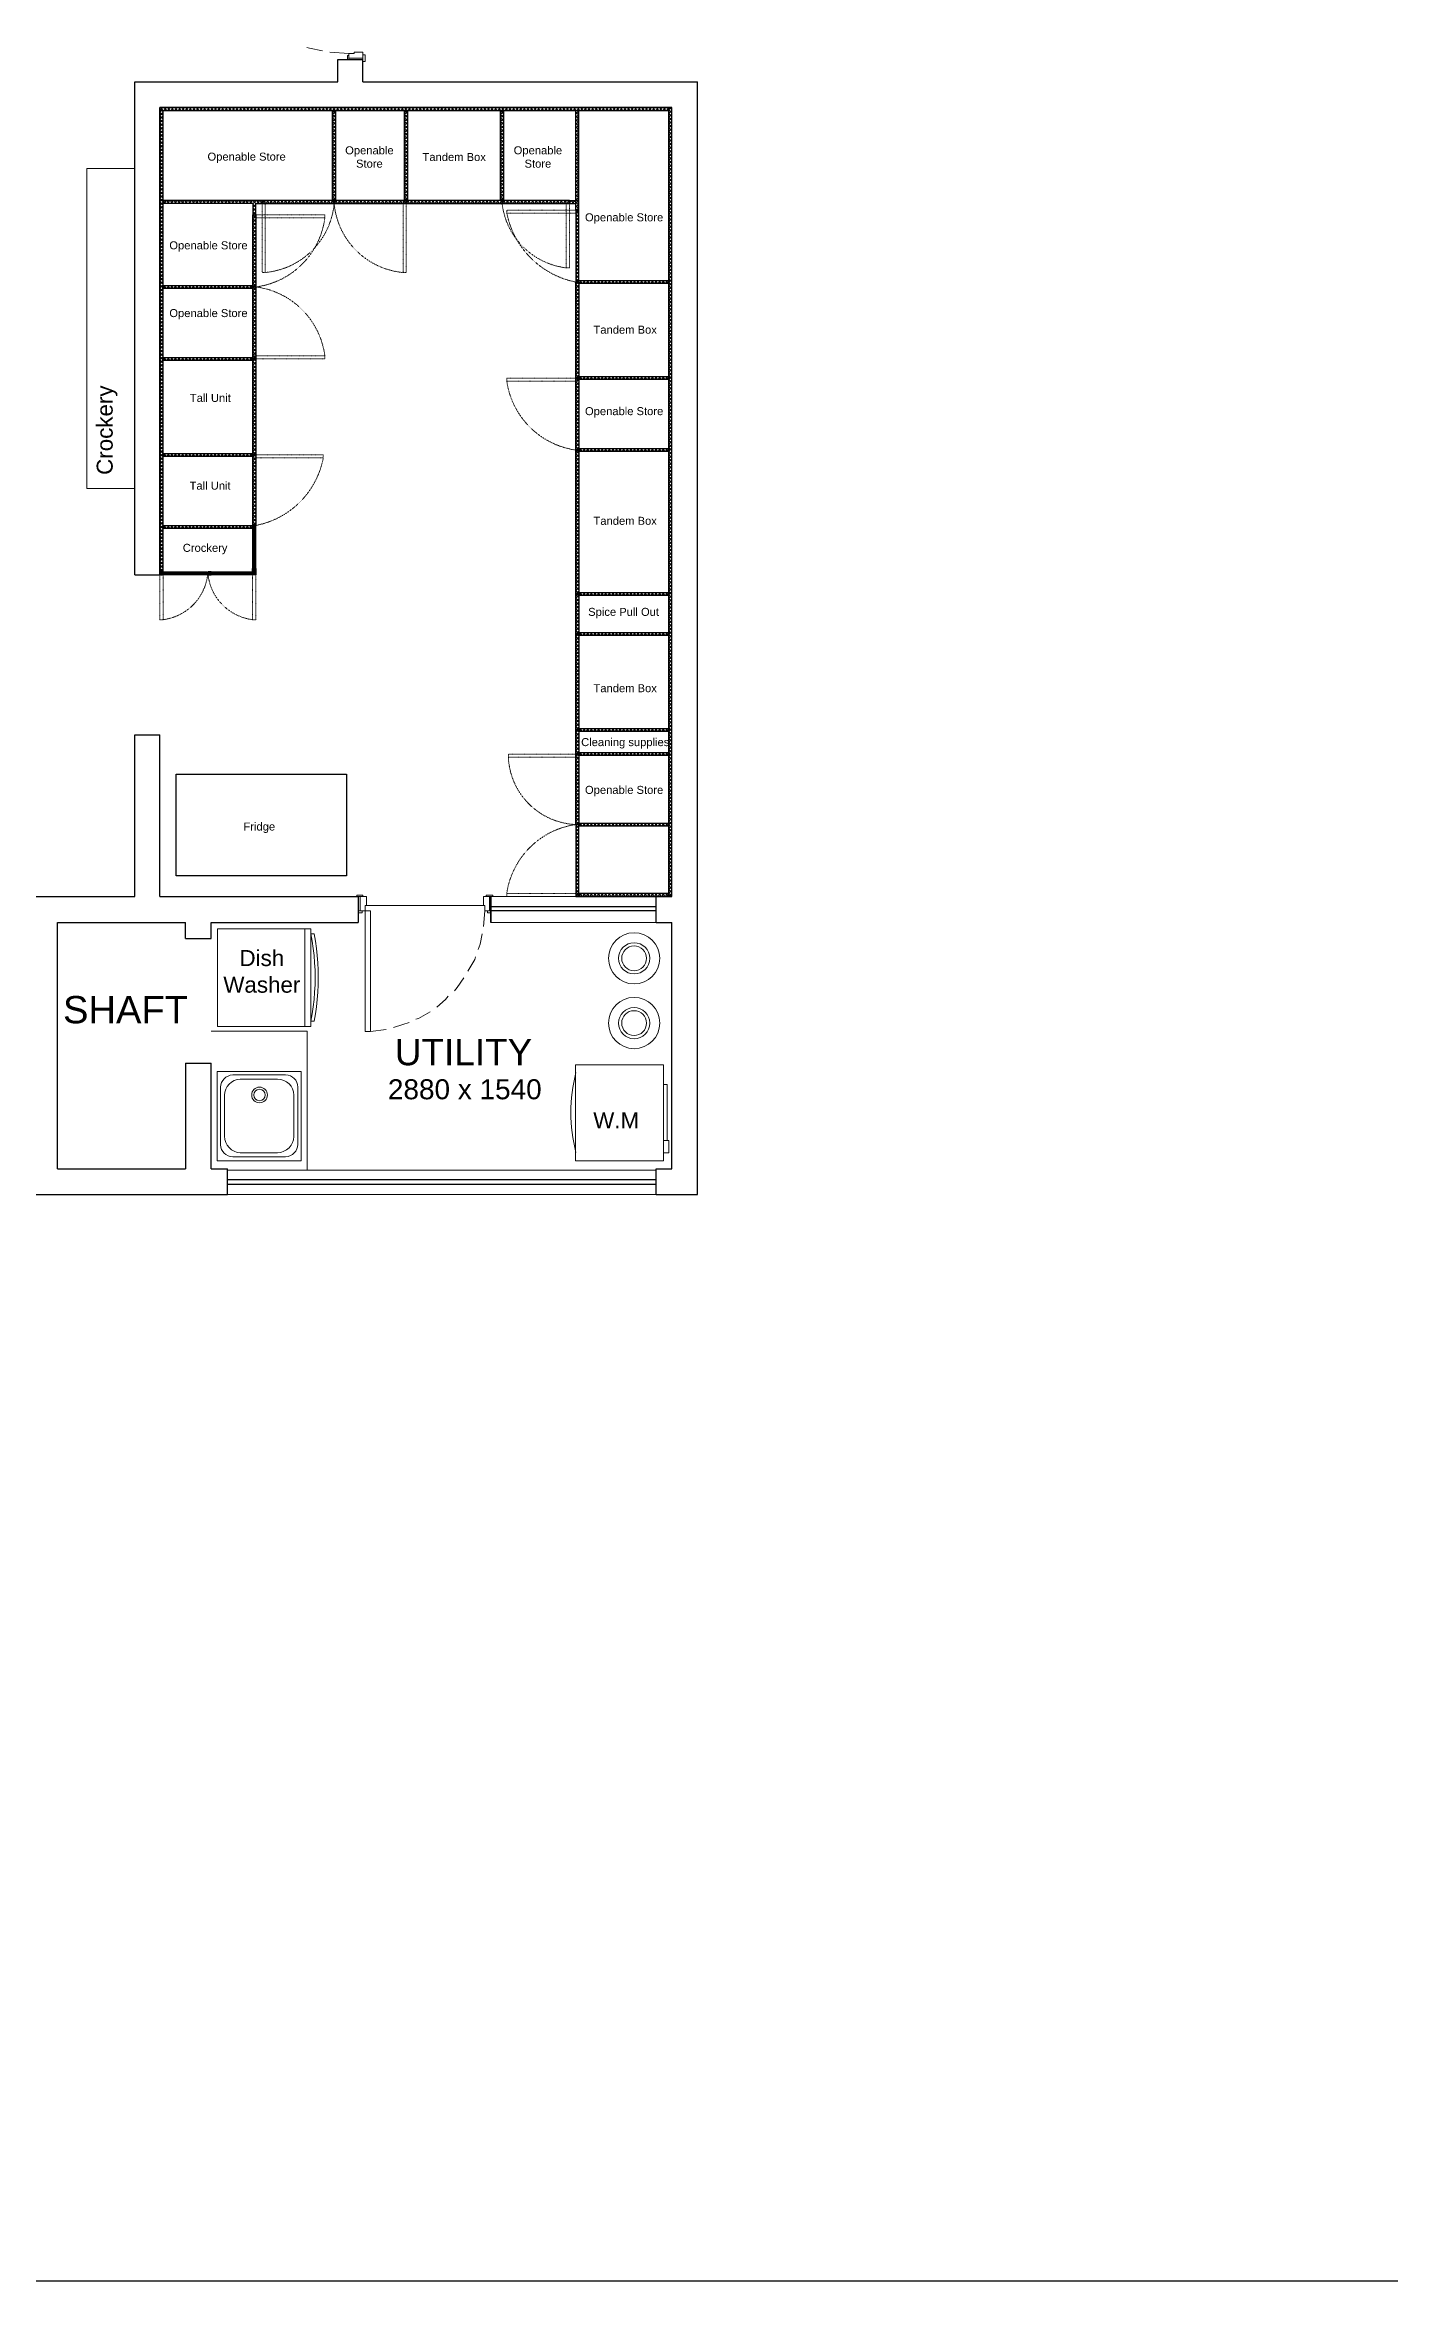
# Model space of a CAD drawing. Header units: millimetres. Extents: x 75500 to 345360, y -224327 to 19532.
# Drawn here: x 136811 to 145216, y -37381 to -23404 of the extents above; entities that cross this region are included whole.
import ezdxf

# ---------------------------------------------------------------- set-up
doc = ezdxf.new("R2010")
doc.units = ezdxf.units.MM
doc.header["$LTSCALE"] = 0.01
doc.linetypes.add('ZWCAD_ISO03W100', pattern=[30, 12, -18])
doc.layers.add('A- Ele 4', color=250, linetype='Continuous', lineweight=15, true_color=0x333333)
for name, color, linetype, lineweight in [('A- Windows', 150, 'Continuous', 9), ('A-WALL', 7, 'Continuous', 30), ('Cut', 1, 'Continuous', 25), ('ele 0.1', 252, 'Continuous', 13), ('funiture', 11, 'Continuous', 5), ('furniture section', 7, 'Continuous', 25), ('hatch', 251, 'Continuous', 0)]:
    doc.layers.add(name, color=color, linetype=linetype, lineweight=lineweight)
doc.styles.add('Arial$001H0', font='arial.ttf')
doc.styles.get("Standard").update_dxf_attribs({"font": 'arial.ttf'})

# ---------------------------------------------------------------- blocks, each defined once
blk = doc.blocks.new('wm')
at = {"layer": 'funiture'}
blk.add_lwpolyline([(979030, -145887), (978480, -145887), (978480, -146488), (979030, -146488)], close=True, dxfattribs=at)
for points in [[(979030, -146010), (979052, -146010), (979052, -146361)], [(979030, -146437), (979064, -146437), (979064, -146361), (979030, -146361)]]:
    blk.add_lwpolyline(points, dxfattribs=at)
blk.add_open_spline([(978482, -145936), (978440, -146100), (978440, -146272), (978482, -146435)], degree=3, dxfattribs=at)
blk = doc.blocks.new('sink 2')
at = {"layer": 'funiture'}
for p, q in [((976211, -145341), (976211, -145899)), ((976639, -145362), (976309, -145362)), ((976233, -145798), (976233, -145438)), ((976258, -145489), (976258, -145747)), ((976355, -145388), (976588, -145388)), ((976690, -145489), (976690, -145747)), ((976715, -145798), (976715, -145438)), ((976309, -145874), (976639, -145874)), ((976588, -145849), (976355, -145849))]:
    blk.add_line(p, q, dxfattribs=at)
for points in [[(976736, -145899), (976736, -145341), (976211, -145341)], [(976211, -145899), (976736, -145899), (976736, -145899)]]:
    blk.add_lwpolyline(points, dxfattribs=at)
for points in [[(976309, -145362), (976266, -145364), (976233, -145398), (976233, -145438)], [(976715, -145438), (976715, -145395), (976682, -145362), (976639, -145362)], [(976355, -145388), (976302, -145390), (976258, -145434), (976258, -145489)], [(976476, -145438), (976449, -145438), (976427, -145460), (976427, -145487)], [(976427, -145487), (976427, -145514), (976449, -145536), (976476, -145536)], [(976476, -145451), (976456, -145451), (976440, -145467), (976440, -145487)], [(976440, -145487), (976440, -145507), (976456, -145523), (976476, -145523)], [(976525, -145487), (976525, -145460), (976503, -145438), (976476, -145438)], [(976512, -145487), (976512, -145467), (976496, -145451), (976476, -145451)], [(976476, -145523), (976496, -145523), (976512, -145507), (976512, -145487)], [(976476, -145536), (976503, -145536), (976525, -145514), (976525, -145487)], [(976690, -145489), (976690, -145432), (976645, -145388), (976588, -145388)], [(976258, -145745), (976258, -145800), (976302, -145845), (976355, -145849)], [(976588, -145849), (976645, -145845), (976690, -145800), (976690, -145747)], [(976233, -145798), (976233, -145839), (976266, -145872), (976309, -145874)], [(976639, -145874), (976682, -145870), (976715, -145836), (976715, -145796)]]:
    blk.add_open_spline(points, degree=3, dxfattribs=at)

msp = doc.modelspace()

# ---------------------------------------------------------------- hatches: boundary and pattern name
at = {"layer": 'hatch'}
h = msp.add_hatch(dxfattribs=at)
h.set_pattern_fill('ANSI37', color=256, scale=5, angle=180)
h.set_pattern_definition([(225, (137530.64, -23815.708), (11.22532, -11.22532), []), (315, (137530.64, -23815.708), (11.22532, 11.22532), [])])
h.paths.add_polyline_path([(137530.6, -23815.7), (137530.6, -23796.7), (140711.6, -23796.7), (140711.6, -23815.7)])
h = msp.add_hatch(dxfattribs=at)
h.set_pattern_fill('ANSI37', color=256, scale=5, angle=180)
h.set_pattern_definition([(225, (137530.64, -26698.305), (11.22532, -11.22532), []), (315, (137530.64, -26698.305), (11.22532, 11.22532), [])])
h.paths.add_polyline_path([(137549.6, -26697.3), (137549.6, -26426.8), (137549.6, -26407.8), (137549.6, -25976.8), (137549.6, -25957.8), (137549.6, -25376.8), (137549.6, -25357.8), (137549.6, -24926.8), (137549.6, -24907.8), (137549.6, -24396.7), (137549.6, -24377.7), (137549.6, -23815.7), (137530.6, -23815.7), (137530.6, -26697.3)])
h = msp.add_hatch(dxfattribs=at)
h.set_pattern_fill('ANSI37', color=256, scale=5, angle=180)
h.set_pattern_definition([(225, (138610.64, -24377.708), (11.2253, -11.2253), []), (315, (138610.64, -24377.708), (11.2253, 11.2253), [])])
h.paths.add_polyline_path([(138610.6, -24377.7), (138620.1, -24377.7), (138629.6, -24377.7), (138629.6, -23815.7), (138610.6, -23815.7)])
h = msp.add_hatch(dxfattribs=at)
h.set_pattern_fill('ANSI37', color=256, scale=5, angle=180)
h.set_pattern_definition([(225, (139060.64, -24377.708), (11.2253, -11.2253), []), (315, (139060.64, -24377.708), (11.2253, 11.2253), [])])
h.paths.add_polyline_path([(139060.6, -23815.7), (139079.6, -23815.7), (139079.6, -24377.7), (139070.1, -24377.7), (139060.6, -24377.7)])
h = msp.add_hatch(dxfattribs=at)
h.set_pattern_fill('ANSI37', color=256, scale=5, angle=180)
h.set_pattern_definition([(225, (139660.64, -24377.708), (11.2253, -11.2253), []), (315, (139660.64, -24377.708), (11.2253, 11.2253), [])])
h.paths.add_polyline_path([(139660.6, -24377.7), (139670.1, -24377.7), (139679.6, -24377.7), (139679.6, -23815.7), (139660.6, -23815.7)])
h = msp.add_hatch(dxfattribs=at)
h.set_pattern_fill('ANSI37', color=256, scale=5, angle=180)
h.set_pattern_definition([(225, (140090.599, -24436.708), (11.2253, -11.2253), []), (315, (140090.599, -24436.708), (11.2253, 11.2253), [])])
h.paths.add_polyline_path([(140130.6, -24377.7), (140149.6, -24377.7), (140149.6, -23815.7), (140130.6, -23815.7)])
h.paths.add_polyline_path([(140130.6, -24377.7), (140149.6, -24377.7), (140149.6, -24436.7), (140130.6, -24436.7), (140130.6, -24396.7)])
h.paths.add_polyline_path([(140090.6, -24396.7), (140090.6, -24377.7), (140130.6, -24377.7), (140130.6, -24396.7)])
h = msp.add_hatch(dxfattribs=at)
h.set_pattern_fill('ANSI37', color=256, scale=5, angle=180)
h.set_pattern_definition([(225, (140711.599, -28727.861), (11.22532, -11.22532), []), (315, (140711.599, -28727.861), (11.22532, 11.22532), [])])
h.paths.add_polyline_path([(140711.6, -28727.9), (140730.6, -28727.9), (140730.6, -23796.7), (140711.6, -23796.7)])
h = msp.add_hatch(dxfattribs=at)
h.set_pattern_fill('ANSI37', color=256, scale=5, angle=180)
h.set_pattern_definition([(225, (137549.64, -24466.708), (11.22532, -11.22532), []), (315, (137549.64, -24466.708), (11.22532, 11.22532), [])])
h.paths.add_polyline_path([(137549.6, -24396.7), (137549.6, -24377.7), (138170.6, -24377.7), (138170.6, -24396.7), (138130.6, -24396.7), (138130.6, -24466.7), (138111.6, -24466.7), (138111.6, -24396.7)])
h = msp.add_hatch(dxfattribs=at)
h.set_pattern_fill('ANSI37', color=256, scale=5, angle=180)
h.set_pattern_definition([(225, (138170.64, -24396.708), (11.2253, -11.2253), []), (315, (138170.64, -24396.708), (11.2253, 11.2253), [])])
h.paths.add_polyline_path([(138620.1, -24396.7), (138620.1, -24377.7), (138610.6, -24377.7), (138170.6, -24377.7), (138170.6, -24396.7)])
h = msp.add_hatch(dxfattribs=at)
h.set_pattern_fill('ANSI37', color=256, scale=5, angle=180)
h.set_pattern_definition([(225, (138620.14, -24396.708), (11.2253, -11.2253), []), (315, (138620.14, -24396.708), (11.2253, 11.2253), [])])
h.paths.add_polyline_path([(138620.1, -24396.7), (139070.1, -24396.7), (139070.1, -24377.7), (139060.6, -24377.7), (138629.6, -24377.7), (138620.1, -24377.7)])
h = msp.add_hatch(dxfattribs=at)
h.set_pattern_fill('ANSI37', color=256, scale=5, angle=180)
h.set_pattern_definition([(225, (139070.14, -24396.708), (11.2253, -11.2253), []), (315, (139070.14, -24396.708), (11.2253, 11.2253), [])])
h.paths.add_polyline_path([(139670.1, -24396.7), (139670.1, -24377.7), (139660.6, -24377.7), (139079.6, -24377.7), (139070.1, -24377.7), (139070.1, -24396.7)])
h = msp.add_hatch(dxfattribs=at)
h.set_pattern_fill('ANSI37', color=256, scale=5, angle=180)
h.set_pattern_definition([(225, (139670.14, -24396.708), (11.2253, -11.2253), []), (315, (139670.14, -24396.708), (11.2253, 11.2253), [])])
h.paths.add_polyline_path([(140090.6, -24396.7), (140090.6, -24377.7), (139679.6, -24377.7), (139670.1, -24377.7), (139670.1, -24396.7)])
h = msp.add_hatch(dxfattribs=at)
h.set_pattern_fill('ANSI37', color=256, scale=5, angle=180)
h.set_pattern_definition([(225, (140130.599, -24886.708), (11.2253, -11.2253), []), (315, (140130.599, -24886.708), (11.2253, 11.2253), [])])
h.paths.add_polyline_path([(140130.6, -24886.7), (140130.6, -24436.7), (140149.6, -24436.7), (140149.6, -24877.2), (140149.6, -24886.7)])
h = msp.add_hatch(dxfattribs=at)
h.set_pattern_fill('ANSI37', color=256, scale=5, angle=180)
h.set_pattern_definition([(225, (138111.64, -24917.305), (11.2253, -11.2253), []), (315, (138111.64, -24917.305), (11.2253, 11.2253), [])])
h.paths.add_polyline_path([(138111.6, -24917.3), (138130.6, -24917.3), (138130.6, -24466.7), (138111.6, -24466.7), (138111.6, -24907.8)])
h = msp.add_hatch(dxfattribs=at)
h.set_pattern_fill('ANSI37', color=256, scale=5, angle=180)
h.set_pattern_definition([(225, (140149.599, -24896.208), (11.2253, -11.2253), []), (315, (140149.599, -24896.208), (11.2253, 11.2253), [])])
h.paths.add_polyline_path([(140149.6, -24877.2), (140149.6, -24896.2), (140711.6, -24896.2), (140711.6, -24877.2)])
h = msp.add_hatch(dxfattribs=at)
h.set_pattern_fill('ANSI37', color=256, scale=5, angle=180)
h.set_pattern_definition([(225, (137549.64, -24926.805), (11.2253, -11.2253), []), (315, (137549.64, -24926.805), (11.2253, 11.2253), [])])
h.paths.add_polyline_path([(138111.6, -24926.8), (138111.6, -24917.3), (138111.6, -24907.8), (137549.6, -24907.8), (137549.6, -24926.8)])
h = msp.add_hatch(dxfattribs=at)
h.set_pattern_fill('ANSI37', color=256, scale=5, angle=180)
h.set_pattern_definition([(225, (138111.64, -25367.305), (11.2253, -11.2253), []), (315, (138111.64, -25367.305), (11.2253, 11.2253), [])])
h.paths.add_polyline_path([(138111.6, -25357.8), (138111.6, -25367.3), (138130.6, -25367.3), (138130.6, -24917.3), (138111.6, -24917.3), (138111.6, -24926.8)])
h = msp.add_hatch(dxfattribs=at)
h.set_pattern_fill('ANSI37', color=256, scale=5, angle=180)
h.set_pattern_definition([(225, (140130.599, -25486.708), (11.2253, -11.2253), []), (315, (140130.599, -25486.708), (11.2253, 11.2253), [])])
h.paths.add_polyline_path([(140130.6, -24886.7), (140149.6, -24886.7), (140149.6, -24896.2), (140149.6, -25477.2), (140149.6, -25486.7), (140130.6, -25486.7)])
h = msp.add_hatch(dxfattribs=at)
h.set_pattern_fill('ANSI37', color=256, scale=5, angle=180)
h.set_pattern_definition([(225, (137549.64, -25376.805), (11.2253, -11.2253), []), (315, (137549.64, -25376.805), (11.2253, 11.2253), [])])
h.paths.add_polyline_path([(138111.6, -25376.8), (138111.6, -25367.3), (138111.6, -25357.8), (137549.6, -25357.8), (137549.6, -25376.8)])
h = msp.add_hatch(dxfattribs=at)
h.set_pattern_fill('ANSI37', color=256, scale=5, angle=180)
h.set_pattern_definition([(225, (138111.64, -25967.305), (11.2253, -11.2253), []), (315, (138111.64, -25967.305), (11.2253, 11.2253), [])])
h.paths.add_polyline_path([(138111.6, -25957.8), (138111.6, -25967.3), (138130.6, -25967.3), (138130.6, -25367.3), (138111.6, -25367.3), (138111.6, -25376.8)])
h = msp.add_hatch(dxfattribs=at)
h.set_pattern_fill('ANSI37', color=256, scale=5, angle=180)
h.set_pattern_definition([(225, (140130.599, -25936.708), (11.2253, -11.2253), []), (315, (140130.599, -25936.708), (11.2253, 11.2253), [])])
h.paths.add_polyline_path([(140130.6, -25486.7), (140149.6, -25486.7), (140149.6, -25496.2), (140149.6, -25927.2), (140149.6, -25936.7), (140130.6, -25936.7)])
h = msp.add_hatch(dxfattribs=at)
h.set_pattern_fill('ANSI37', color=256, scale=5, angle=180)
h.set_pattern_definition([(225, (140149.599, -25496.208), (11.2253, -11.2253), []), (315, (140149.599, -25496.208), (11.2253, 11.2253), [])])
h.paths.add_polyline_path([(140149.6, -25477.2), (140149.6, -25496.2), (140711.6, -25496.2), (140711.6, -25477.2)])
h = msp.add_hatch(dxfattribs=at)
h.set_pattern_fill('ANSI37', color=256, scale=5, angle=180)
h.set_pattern_definition([(225, (137549.64, -25976.805), (11.2253, -11.2253), []), (315, (137549.64, -25976.805), (11.2253, 11.2253), [])])
h.paths.add_polyline_path([(138111.6, -25976.8), (138111.6, -25967.3), (138111.6, -25957.8), (137549.6, -25957.8), (137549.6, -25976.8)])
h = msp.add_hatch(dxfattribs=at)
h.set_pattern_fill('ANSI37', color=256, scale=5, angle=180)
h.set_pattern_definition([(225, (138111.64, -26407.805), (11.2253, -11.2253), []), (315, (138111.64, -26407.805), (11.2253, 11.2253), [])])
h.paths.add_polyline_path([(138130.6, -26407.8), (138130.6, -25967.3), (138111.6, -25967.3), (138111.6, -25976.8), (138111.6, -26407.8)])
h = msp.add_hatch(dxfattribs=at)
h.set_pattern_fill('ANSI37', color=256, scale=5, angle=180)
h.set_pattern_definition([(225, (140130.599, -26836.708), (11.22532, -11.22532), []), (315, (140130.599, -26836.708), (11.22532, 11.22532), [])])
h.paths.add_polyline_path([(140130.6, -25936.7), (140149.6, -25936.7), (140149.6, -25946.2), (140149.6, -26827.2), (140149.6, -26836.7), (140130.6, -26836.7)])
h = msp.add_hatch(dxfattribs=at)
h.set_pattern_fill('ANSI37', color=256, scale=5, angle=180)
h.set_pattern_definition([(225, (140149.599, -25946.208), (11.2253, -11.2253), []), (315, (140149.599, -25946.208), (11.2253, 11.2253), [])])
h.paths.add_polyline_path([(140149.6, -25927.2), (140149.6, -25946.2), (140711.6, -25946.2), (140711.6, -25927.2)])
h = msp.add_hatch(dxfattribs=at)
h.set_pattern_fill('ANSI37', color=256, scale=5, angle=180)
h.set_pattern_definition([(225, (137549.64, -26426.805), (11.2253, -11.2253), []), (315, (137549.64, -26426.805), (11.2253, 11.2253), [])])
h.paths.add_polyline_path([(138110.6, -26426.8), (138110.6, -26407.8), (137549.6, -26407.8), (137549.6, -26426.8)])
h = msp.add_hatch(color=256, dxfattribs=at)
h.dxf.hatch_style = 1
h.paths.add_polyline_path([(138110.6, -26407.8), (138110.6, -26427.8), (138115.6, -26427.8), (138115.6, -26412.8), (138125.6, -26412.8), (138125.6, -26427.8), (138130.6, -26427.8), (138130.6, -26407.8)])
h = msp.add_hatch(color=256, dxfattribs=at)
h.dxf.hatch_style = 1
h.paths.add_polyline_path([(137530.6, -26697.3), (137530.6, -26717.3), (137550.6, -26717.3), (137550.6, -26712.3), (137535.6, -26712.3), (137535.6, -26702.3), (137550.6, -26702.3), (137550.6, -26697.3)])
h = msp.add_hatch(color=256, dxfattribs=at)
h.dxf.hatch_style = 1
h.paths.add_polyline_path([(137809.2, -26717.3), (137809.2, -26712.3), (137824.2, -26712.3), (137824.2, -26702.3), (137809.2, -26702.3), (137809.2, -26697.3), (137829.2, -26697.3), (137829.2, -26717.3)])
h = msp.add_hatch(color=256, dxfattribs=at)
h.dxf.hatch_style = 1
h.paths.add_polyline_path([(137832.1, -26697.3), (137832.1, -26717.3), (137852.1, -26717.3), (137852.1, -26712.3), (137837.1, -26712.3), (137837.1, -26702.3), (137852.1, -26702.3), (137852.1, -26697.3)])
h = msp.add_hatch(color=256, dxfattribs=at)
h.dxf.hatch_style = 1
h.paths.add_polyline_path([(138110.6, -26697.3), (138110.6, -26677.3), (138115.6, -26677.3), (138115.6, -26692.3), (138125.6, -26692.3), (138125.6, -26677.3), (138130.6, -26677.3), (138130.6, -26697.3)])
h = msp.add_hatch(color=256, dxfattribs=at)
h.dxf.hatch_style = 1
h.paths.add_polyline_path([(138110.6, -26717.3), (138110.6, -26712.3), (138125.6, -26712.3), (138125.6, -26702.3), (138110.6, -26702.3), (138110.6, -26697.3), (138130.6, -26697.3), (138130.6, -26717.3)])
h = msp.add_hatch(dxfattribs=at)
h.set_pattern_fill('ANSI37', color=256, scale=5, angle=180)
h.set_pattern_definition([(225, (140130.599, -27086.708), (11.2253, -11.2253), []), (315, (140130.599, -27086.708), (11.2253, 11.2253), [])])
h.paths.add_polyline_path([(140130.6, -26836.7), (140149.6, -26836.7), (140149.6, -26846.2), (140149.6, -27077.2), (140149.6, -27086.7), (140130.6, -27086.7)])
h = msp.add_hatch(dxfattribs=at)
h.set_pattern_fill('ANSI37', color=256, scale=5, angle=180)
h.set_pattern_definition([(225, (140149.599, -26846.208), (11.2253, -11.2253), []), (315, (140149.599, -26846.208), (11.2253, 11.2253), [])])
h.paths.add_polyline_path([(140149.6, -26827.2), (140149.6, -26846.2), (140711.6, -26846.2), (140711.6, -26827.2)])
h = msp.add_hatch(dxfattribs=at)
h.set_pattern_fill('ANSI37', color=256, scale=5, angle=180)
h.set_pattern_definition([(225, (140130.599, -27686.708), (11.2253, -11.2253), []), (315, (140130.599, -27686.708), (11.2253, 11.2253), [])])
h.paths.add_polyline_path([(140130.6, -27086.7), (140149.6, -27086.7), (140149.6, -27096.2), (140149.6, -27677.2), (140149.6, -27686.7), (140130.6, -27686.7)])
h = msp.add_hatch(dxfattribs=at)
h.set_pattern_fill('ANSI37', color=256, scale=5, angle=180)
h.set_pattern_definition([(225, (140149.599, -27096.208), (11.2253, -11.2253), []), (315, (140149.599, -27096.208), (11.2253, 11.2253), [])])
h.paths.add_polyline_path([(140149.6, -27077.2), (140149.6, -27096.2), (140711.6, -27096.2), (140711.6, -27077.2)])
h = msp.add_hatch(dxfattribs=at)
h.set_pattern_fill('ANSI37', color=256, scale=5, angle=180)
h.set_pattern_definition([(225, (140130.599, -27836.708), (11.2253, -11.2253), []), (315, (140130.599, -27836.708), (11.2253, 11.2253), [])])
h.paths.add_polyline_path([(140149.6, -27836.7), (140149.6, -27827.2), (140149.6, -27696.2), (140149.6, -27686.7), (140130.6, -27686.7), (140130.6, -27836.7)])
h = msp.add_hatch(dxfattribs=at)
h.set_pattern_fill('ANSI37', color=256, scale=5, angle=180)
h.set_pattern_definition([(225, (140149.599, -27696.208), (11.2253, -11.2253), []), (315, (140149.599, -27696.208), (11.2253, 11.2253), [])])
h.paths.add_polyline_path([(140149.6, -27677.2), (140149.6, -27696.2), (140711.6, -27696.2), (140711.6, -27677.2)])
h = msp.add_hatch(dxfattribs=at)
h.set_pattern_fill('ANSI37', color=256, scale=5, angle=180)
h.set_pattern_definition([(225, (140130.599, -28727.861), (11.22532, -11.22532), []), (315, (140130.599, -28727.861), (11.22532, 11.22532), [])])
h.paths.add_polyline_path([(140130.6, -28727.9), (140130.6, -28277.2), (140149.6, -28277.2), (140149.6, -28286.7), (140149.6, -28727.9)])
h.paths.add_polyline_path([(140130.6, -28277.2), (140130.6, -27836.7), (140149.6, -27836.7), (140149.6, -28277.2)])
h = msp.add_hatch(dxfattribs=at)
h.set_pattern_fill('ANSI37', color=256, scale=5, angle=180)
h.set_pattern_definition([(225, (140149.599, -27846.208), (11.2253, -11.2253), []), (315, (140149.599, -27846.208), (11.2253, 11.2253), [])])
h.paths.add_polyline_path([(140149.6, -27827.2), (140149.6, -27846.2), (140711.6, -27846.2), (140711.6, -27827.2)])
h = msp.add_hatch(dxfattribs=at)
h.set_pattern_fill('ANSI37', color=256, scale=5, angle=180)
h.set_pattern_definition([(225, (140149.599, -28286.708), (11.2253, -11.2253), []), (315, (140149.599, -28286.708), (11.2253, 11.2253), [])])
h.paths.add_polyline_path([(140149.6, -28286.7), (140711.6, -28286.7), (140711.6, -28267.7), (140149.6, -28267.7), (140149.6, -28277.2)])
h = msp.add_hatch(dxfattribs=at)
h.set_pattern_fill('ANSI37', color=256, scale=5, angle=180)
h.set_pattern_definition([(225, (140149.599, -28727.861), (11.2253, -11.2253), []), (315, (140149.599, -28727.861), (11.2253, 11.2253), [])])
h.paths.add_polyline_path([(140633.2, -28727.9), (140711.6, -28727.9), (140711.6, -28708.9), (140149.6, -28708.9), (140149.6, -28727.9)])

# ---------------------------------------------------------------- linework, layer by layer
at = {"color": 8, "linetype": 'Continuous', "lineweight": 5}
for p, q in [((138593.1, -23449.6), (138711.6, -23458.1)), ((137829.2, -26697.3), (137550.6, -26697.3)), ((137809.2, -26697.3), (137550.6, -26697.3)), ((138130.6, -26697.3), (137852.1, -26697.3)), ((138110.6, -26697.3), (137852.1, -26697.3)), ((137809.2, -26717.3), (137550.6, -26717.3)), ((138110.6, -26717.3), (137852.1, -26717.3)), ((138821.6, -28782.9), (139553.9, -28782.9)), ((140633.2, -28727.9), (139600.5, -28727.9)), ((139553.9, -28914.1), (139562.4, -28816.7)), ((140633.2, -28888.7), (139600.5, -28888.7)), ((138847, -29570.2), (138944.4, -29557.5)), ((140633.2, -30437.9), (137953.9, -30437.9)), ((137953.9, -30590.3), (140633.2, -30590.3))]:
    msp.add_line(p, q, dxfattribs=at)
at = {"color": 7, "linetype": 'Continuous', "lineweight": 5}
for p, q in [((138745.4, -23458.1), (138711.6, -23458.1)), ((138711.6, -23458.1), (138711.6, -23487.7)), ((138800.5, -23449.6), (138745.4, -23449.6)), ((138745.4, -23458.1), (138745.4, -23449.6)), ((138800.5, -23466.6), (138800.5, -23449.6)), ((138800.5, -23487.7), (138711.6, -23487.7)), ((138783.5, -28727.9), (138783.5, -28816.7)), ((138800.5, -28727.9), (138821.6, -28727.9)), ((138813.2, -28782.9), (138813.2, -28816.7)), ((138813.2, -28782.9), (138821.6, -28782.9)), ((138821.6, -28727.9), (138821.6, -28782.9)), ((139553.9, -28727.9), (139553.9, -28782.9)), ((139570.8, -28727.9), (139553.9, -28727.9)), ((139562.4, -28782.9), (139553.9, -28782.9)), ((139562.4, -28782.9), (139562.4, -28816.7)), ((139592, -28727.9), (139592, -28816.7)), ((138813.2, -28816.7), (138783.5, -28816.7)), ((139562.4, -28816.7), (139592, -28816.7))]:
    msp.add_line(p, q, dxfattribs=at)
at = {"color": 7, "linetype": 'Continuous', "lineweight": 35}
msp.add_line((139600.5, -28727.9), (139600.5, -28888.7), dxfattribs=at)
at = {"color": 8, "linetype": 'Continuous', "lineweight": 5}
for points in [[(138449.1, -23420), (138466.1, -23424.2), (138546.5, -23441.2)], [(139520, -29058), (139532.7, -29024.2), (139545.4, -28960.7)], [(139456.5, -29193.5), (139498.9, -29121.5), (139503.1, -29104.6)], [(139261.8, -29417.8), (139316.9, -29371.2), (139333.8, -29350.1)], [(139371.9, -29316.2), (139388.8, -29295), (139431.1, -29235.8)], [(139130.6, -29494), (139147.6, -29489.8), (139219.5, -29447.4)], [(138990.9, -29544.8), (139050.2, -29527.9), (139088.3, -29515.2)]]:
    msp.add_lwpolyline(points, dxfattribs=at)
at = {"color": 7, "linetype": 'Continuous', "lineweight": 5}
for points in [[(138711.6, -23487.7), (138711.6, -23496.2), (138703.1, -23496.2), (138703.1, -23470.8), (138711.6, -23470.8)], [(138783.5, -28816.7), (138770.8, -28816.7), (138770.8, -28829.4), (138796.2, -28829.4), (138796.2, -28816.7)], [(139592, -28816.7), (139600.5, -28816.7), (139600.5, -28829.4), (139579.3, -28829.4), (139579.3, -28816.7)]]:
    msp.add_lwpolyline(points, dxfattribs=at)
for points in [[(138800.5, -23508.9), (138813.2, -23508.9), (138813.2, -23466.6), (138800.5, -23466.6)], [(138762.4, -28727.9), (138762.4, -28719.4), (138800.5, -28719.4), (138800.5, -28727.9)], [(139613.2, -28727.9), (139613.2, -28719.4), (139570.8, -28719.4), (139570.8, -28727.9)], [(138847, -28816.7), (138847, -29570.2), (138813.2, -29570.2), (138813.2, -28816.7)]]:
    msp.add_lwpolyline(points, close=True, dxfattribs=at)
at = {"layer": 'A- Ele 4'}
for p, q in [((137074, -24176.6), (137074, -26176.6)), ((137074, -24176.6), (137374, -24176.6)), ((137074, -26176.6), (137374, -26176.6)), ((137891.3, -28928.4), (137891.3, -29538.4)), ((138436.4, -28928.4), (137891.3, -28928.4)), ((138475.3, -28928.4), (138436.4, -28928.4)), ((138436.4, -28928.4), (138436.4, -29538.4)), ((138475.3, -29538.4), (138475.3, -28928.4)), ((138483.3, -29005.9), (138475.3, -28960.9)), ((138475.3, -28960.9), (138494.8, -28960.9)), ((138489.7, -29051.1), (138483.3, -29005.9)), ((138494.8, -29096.6), (138489.7, -29051.1)), ((138502.7, -29005.9), (138494.8, -28960.9)), ((138509.2, -29051.1), (138502.7, -29005.9)), ((138514.3, -29096.6), (138509.2, -29051.1)), ((138498.4, -29142.1), (138494.8, -29096.6)), ((138500.6, -29187.8), (138498.4, -29142.1)), ((138501.3, -29233.4), (138500.6, -29187.8)), ((138517.9, -29142.1), (138514.3, -29096.6)), ((138520, -29187.8), (138517.9, -29142.1)), ((138520.8, -29233.4), (138520, -29187.8)), ((138494.8, -29370.3), (138498.4, -29324.8)), ((138498.4, -29324.8), (138500.6, -29279.1)), ((138500.6, -29279.1), (138501.3, -29233.4)), ((138514.3, -29370.3), (138517.9, -29324.8)), ((138517.9, -29324.8), (138520, -29279.1)), ((138520, -29279.1), (138520.8, -29233.4)), ((138475.3, -29506), (138483.3, -29461)), ((138483.3, -29461), (138489.7, -29415.8)), ((138489.7, -29415.8), (138494.8, -29370.3)), ((138494.8, -29506), (138502.7, -29461)), ((138502.7, -29461), (138509.2, -29415.8)), ((138509.2, -29415.8), (138514.3, -29370.3)), ((138452.3, -29568.4), (137852.3, -29568.4)), ((137891.3, -29538.4), (138436.4, -29538.4)), ((138436.4, -29538.4), (138475.3, -29538.4)), ((138452.3, -29568.4), (138452.3, -30437.9)), ((138475.3, -29506), (138494.8, -29506))]:
    msp.add_line(p, q, dxfattribs=at)
at = {"layer": 'A- Ele 4', "linetype": 'ZWCAD_ISO03W100', "ltscale": 10}
for points in [[(138170.6, -24377.7), (138170.6, -24827.2), (138189.6, -24827.2), (138189.6, -24377.7)], [(139070.1, -24827.7), (139070.1, -24377.7), (139051.1, -24377.7), (139051.1, -24827.7)], [(139699.6, -24436.7), (139699.6, -24455.7), (140149.6, -24455.7), (140149.6, -24436.7)], [(140090.6, -24798.2), (140090.6, -24377.7), (140071.6, -24377.7), (140071.6, -24798.2)], [(138111.6, -24485.7), (138111.6, -24466.7), (138562.2, -24466.7), (138562.2, -24485.7)], [(138561.6, -25348.3), (138561.6, -25367.3), (138111.6, -25367.3), (138111.6, -25348.3)], [(139699.6, -25505.7), (139699.6, -25486.7), (140149.6, -25486.7), (140149.6, -25505.7)], [(138111.6, -25986.3), (138111.6, -25967.3), (138552.1, -25967.3), (138552.1, -25986.3)], [(137530.6, -26996.8), (137530.6, -26698.3), (137550.6, -26698.3), (137550.6, -26996.8)], [(138130.6, -26996.8), (138130.6, -26698.3), (138110.6, -26698.3), (138110.6, -26996.8)], [(139709.1, -27855.7), (139709.1, -27836.7), (140149.6, -27836.7), (140149.6, -27855.7)], [(139698.9, -28708.9), (139698.9, -28727.9), (140149.6, -28727.9), (140149.6, -28708.9)]]:
    msp.add_lwpolyline(points, close=True, dxfattribs=at)
at = {"layer": 'A- Windows', "lineweight": 25}
for p, q in [((138116.6, -26412.8), (138116.6, -26692.3)), ((138124.6, -26412.8), (138124.6, -26692.3)), ((137535.6, -26703.3), (137829.2, -26703.3)), ((137535.6, -26711.3), (137535.6, -26703.3)), ((137535.6, -26711.3), (137829.2, -26711.3)), ((137837.1, -26703.3), (138125.6, -26703.3)), ((137837.1, -26711.3), (137837.1, -26703.3)), ((137837.1, -26711.3), (138125.6, -26711.3)), ((140633.2, -28791.4), (139600.5, -28791.4)), ((140633.2, -28816.7), (139600.5, -28816.7)), ((140633.2, -30497.2), (137953.9, -30497.2)), ((140633.2, -30526.8), (137953.9, -30526.8))]:
    msp.add_line(p, q, dxfattribs=at)
at = {"layer": 'A-WALL'}
for p, q in [((138643.9, -23496.2), (138800.5, -23496.2)), ((138643.9, -23635.9), (138643.9, -23496.2)), ((138800.5, -23635.9), (138800.5, -23496.2)), ((137374, -23635.9), (138643.9, -23635.9)), ((137374, -26717.3), (137374, -23635.9)), ((138800.5, -23635.9), (140891.4, -23635.9)), ((140891.4, -30590.3), (140891.4, -23635.9)), ((137530.6, -23796.7), (140730.6, -23796.7)), ((137530.6, -26717.3), (137530.6, -23796.7)), ((140730.6, -28727.9), (140730.6, -23796.7)), ((137374, -26717.3), (137530.6, -26717.3)), ((137374, -27716.2), (137530.6, -27716.2)), ((137374, -28727.9), (137374, -27716.2)), ((137530.6, -28727.9), (137530.6, -27716.2)), ((136379.3, -28727.9), (137374, -28727.9)), ((137530.6, -28727.9), (138770.8, -28727.9)), ((138770.8, -28727.9), (138770.8, -28888.7)), ((140633.2, -28888.7), (140633.2, -28727.9)), ((140633.2, -28727.9), (140730.6, -28727.9)), ((136891.5, -28888.7), (137691.5, -28888.7)), ((136891.5, -30429.4), (136891.5, -28888.7)), ((137691.5, -28990.3), (137691.5, -28888.7)), ((137852.3, -28888.7), (138770.8, -28888.7)), ((137852.3, -28990.3), (137852.3, -28888.7)), ((140633.2, -28888.7), (140730.6, -28888.7)), ((140730.6, -30429.4), (140730.6, -28888.7)), ((137691.5, -28990.3), (137852.3, -28990.3)), ((137691.5, -29769.1), (137852.3, -29769.1)), ((137691.5, -29769.1), (137691.5, -30429.4)), ((137852.3, -30429.4), (137852.3, -29769.1)), ((136891.5, -30429.4), (137691.5, -30429.4)), ((137852.3, -30429.4), (137953.9, -30429.4)), ((137953.9, -30590.3), (137953.9, -30429.4)), ((140633.2, -30429.4), (140730.6, -30429.4)), ((140633.2, -30590.3), (140633.2, -30429.4)), ((136633.3, -30590.3), (137953.9, -30590.3)), ((140633.2, -30590.3), (140891.4, -30590.3))]:
    msp.add_line(p, q, dxfattribs=at)
at = {"layer": 'Defpoints'}
for points in [[(75499.9, -11944.8), (156653, -11944.8), (156653, -37381.4), (75499.9, -37381.4)], [(75499.9, -11944.8), (156653, -11944.8), (156653, -37381.4), (75499.9, -37381.4)], [(140149.6, -28277.2), (140130.6, -28277.2), (140130.6, -27836.7), (140149.6, -27836.7)]]:
    msp.add_lwpolyline(points, close=True, dxfattribs=at)
at = {"layer": 'ele 0.1'}
for p, q in [((138110.6, -26698.3), (138110.6, -26426.8)), ((138130.6, -26698.3), (138130.6, -26426.8))]:
    msp.add_line(p, q, dxfattribs=at)
at = {"layer": 'ele 0.1', "linetype": 'ZWCAD_ISO03W100', "ltscale": 10}
for centre, radius, start, end in [((138145.2, -24352.3), 477, 275.34486, 354.65514), ((139095.1, -24352.3), 477, 185.34486, 264.65514), ((140126.3, -24342), 459.4, 186.83722, 263.16278), ((140237.2, -24349.2), 548, 191.2117, 258.7883), ((138067, -24422), 499.3, 277.32526, 352.67474), ((138067, -25412.6), 499.3, 7.32526, 82.67474), ((140202, -25434.3), 507.4, 188.08528, 261.91472), ((138030.8, -25886.4), 530.9, 280.84403, 349.15597), ((137511.3, -26678.9), 320.3, 276.89396, 353.10604), ((138150.1, -26678.9), 320.3, 186.89396, 263.10604), ((140149.8, -27836.5), 441.1, 182.49017, 267.50983), ((140203.1, -28781.3), 509.3, 98.18091, 171.81909)]:
    msp.add_arc(centre, radius, start, end, dxfattribs=at)
at = {"layer": 'funiture'}
for centre, radius in [((140495.4, -29113.3), 160), ((140495.4, -29113.3), 97.5), ((140495.4, -29113.3), 77.5), ((140495.4, -29518), 160), ((140495.4, -29518), 97.5), ((140495.4, -29518), 77.5)]:
    msp.add_circle(centre, radius, dxfattribs=at)
at = {"layer": 'furniture section'}
for p, q in [((140730.6, -23796.7), (137530.6, -23796.7)), ((137530.6, -23796.7), (137530.6, -26697.3)), ((140711.6, -23815.7), (137530.6, -23815.7)), ((137549.6, -23815.7), (137549.6, -26697.3)), ((140130.6, -24396.7), (140130.6, -23815.7)), ((140149.6, -24377.7), (140149.6, -23815.7)), ((140711.6, -28727.9), (140711.6, -23796.7)), ((140730.6, -28727.9), (140730.6, -23796.7)), ((138170.6, -24377.7), (137549.6, -24377.7)), ((138111.6, -24396.7), (137549.6, -24396.7)), ((138111.6, -24396.7), (138111.6, -24466.7)), ((138130.6, -24466.7), (138130.6, -24396.7)), ((138130.6, -24396.7), (138170.6, -24396.7)), ((138610.6, -24377.7), (138629.6, -24377.7)), ((140090.6, -24396.7), (140090.6, -24377.7)), ((140090.6, -24377.7), (140149.6, -24377.7)), ((140090.6, -24396.7), (140130.6, -24396.7)), ((140130.6, -24436.7), (140130.6, -24396.7)), ((140130.6, -24436.7), (140149.6, -24436.7)), ((140149.6, -24436.7), (140149.6, -24377.7)), ((138111.6, -24466.7), (138130.6, -24466.7)), ((140149.6, -24886.7), (140130.6, -24886.7)), ((138115.6, -26427.8), (138116.6, -26427.8)), ((138125.6, -26427.8), (138124.6, -26427.8)), ((137530.6, -26697.3), (137549.6, -26697.3)), ((137832.1, -26697.3), (137851.1, -26697.3)), ((138115.6, -26677.3), (138116.6, -26677.3)), ((138125.6, -26677.3), (138124.6, -26677.3)), ((137550.6, -26702.3), (137550.6, -26703.3)), ((137550.6, -26712.3), (137550.6, -26711.3)), ((137809.2, -26702.3), (137809.2, -26703.3)), ((137809.2, -26712.3), (137809.2, -26711.3)), ((137852.1, -26702.3), (137852.1, -26703.3)), ((137852.1, -26712.3), (137852.1, -26711.3)), ((138110.6, -26702.3), (138110.6, -26703.3)), ((138110.6, -26712.3), (138110.6, -26711.3)), ((140730.6, -28727.9), (140711.6, -28727.9))]:
    msp.add_line(p, q, dxfattribs=at)
for points in [[(138610.6, -23815.7), (138629.6, -23815.7), (138629.6, -24377.7), (138610.6, -24377.7)], [(139060.6, -23815.7), (139079.6, -23815.7), (139079.6, -24377.7), (139060.6, -24377.7)], [(139660.6, -23815.7), (139679.6, -23815.7), (139679.6, -24377.7), (139660.6, -24377.7)], [(138170.6, -24396.7), (138620.1, -24396.7), (138620.1, -24377.7), (138170.6, -24377.7)], [(138620.1, -24396.7), (139070.1, -24396.7), (139070.1, -24377.7), (138620.1, -24377.7)], [(139070.1, -24396.7), (139670.1, -24396.7), (139670.1, -24377.7), (139070.1, -24377.7)], [(139670.1, -24396.7), (140090.6, -24396.7), (140090.6, -24377.7), (139670.1, -24377.7)], [(140130.6, -24886.7), (140149.6, -24886.7), (140149.6, -24436.7), (140130.6, -24436.7)], [(138111.6, -24466.7), (138130.6, -24466.7), (138130.6, -24917.3), (138111.6, -24917.3)], [(140149.6, -24877.2), (140711.6, -24877.2), (140711.6, -24896.2), (140149.6, -24896.2)], [(137549.6, -24907.8), (138111.6, -24907.8), (138111.6, -24926.8), (137549.6, -24926.8)], [(138111.6, -24917.3), (138130.6, -24917.3), (138130.6, -25367.3), (138111.6, -25367.3)], [(140149.6, -25486.7), (140130.6, -25486.7), (140130.6, -24886.7), (140149.6, -24886.7)], [(137549.6, -25357.8), (138111.6, -25357.8), (138111.6, -25376.8), (137549.6, -25376.8)], [(138111.6, -25367.3), (138130.6, -25367.3), (138130.6, -25967.3), (138111.6, -25967.3)], [(140149.6, -25936.7), (140130.6, -25936.7), (140130.6, -25486.7), (140149.6, -25486.7)], [(140149.6, -25477.2), (140711.6, -25477.2), (140711.6, -25496.2), (140149.6, -25496.2)], [(137549.6, -25957.8), (138111.6, -25957.8), (138111.6, -25976.8), (137549.6, -25976.8)], [(138111.6, -25967.3), (138130.6, -25967.3), (138130.6, -26407.8), (138111.6, -26407.8)], [(140149.6, -26836.7), (140130.6, -26836.7), (140130.6, -25936.7), (140149.6, -25936.7)], [(140149.6, -25927.2), (140711.6, -25927.2), (140711.6, -25946.2), (140149.6, -25946.2)], [(137549.6, -26407.8), (138110.6, -26407.8), (138110.6, -26426.8), (137549.6, -26426.8)], [(138130.6, -26407.8), (138110.6, -26407.8), (138110.6, -26427.8), (138115.6, -26427.8), (138115.6, -26412.8), (138125.6, -26412.8), (138125.6, -26427.8), (138130.6, -26427.8)], [(137530.6, -26697.3), (137530.6, -26717.3), (137550.6, -26717.3), (137550.6, -26712.3), (137535.6, -26712.3), (137535.6, -26702.3), (137550.6, -26702.3), (137550.6, -26697.3)], [(137829.2, -26697.3), (137829.2, -26717.3), (137809.2, -26717.3), (137809.2, -26712.3), (137824.2, -26712.3), (137824.2, -26702.3), (137809.2, -26702.3), (137809.2, -26697.3)], [(137832.1, -26697.3), (137832.1, -26717.3), (137852.1, -26717.3), (137852.1, -26712.3), (137837.1, -26712.3), (137837.1, -26702.3), (137852.1, -26702.3), (137852.1, -26697.3)], [(138130.6, -26697.3), (138110.6, -26697.3), (138110.6, -26677.3), (138115.6, -26677.3), (138115.6, -26692.3), (138125.6, -26692.3), (138125.6, -26677.3), (138130.6, -26677.3)], [(138130.6, -26697.3), (138130.6, -26717.3), (138110.6, -26717.3), (138110.6, -26712.3), (138125.6, -26712.3), (138125.6, -26702.3), (138110.6, -26702.3), (138110.6, -26697.3)], [(140149.6, -27086.7), (140130.6, -27086.7), (140130.6, -26836.7), (140149.6, -26836.7)], [(140149.6, -26827.2), (140711.6, -26827.2), (140711.6, -26846.2), (140149.6, -26846.2)], [(140149.6, -27686.7), (140130.6, -27686.7), (140130.6, -27086.7), (140149.6, -27086.7)], [(140149.6, -27077.2), (140711.6, -27077.2), (140711.6, -27096.2), (140149.6, -27096.2)], [(140149.6, -27836.7), (140130.6, -27836.7), (140130.6, -27686.7), (140149.6, -27686.7)], [(140149.6, -27677.2), (140711.6, -27677.2), (140711.6, -27696.2), (140149.6, -27696.2)], [(140149.6, -28277.2), (140130.6, -28277.2), (140130.6, -27836.7), (140149.6, -27836.7)], [(140149.6, -27827.2), (140711.6, -27827.2), (140711.6, -27846.2), (140149.6, -27846.2)], [(138696.5, -28597.7), (137631.7, -28597.7), (137631.7, -27963.1), (138696.5, -27963.1)], [(140149.6, -28277.2), (140130.6, -28277.2), (140130.6, -28727.9), (140149.6, -28727.9)], [(140149.6, -28267.7), (140711.6, -28267.7), (140711.6, -28286.7), (140149.6, -28286.7)]]:
    msp.add_lwpolyline(points, close=True, dxfattribs=at)
msp.add_lwpolyline([(140711.6, -28708.9), (140149.6, -28708.9), (140149.6, -28727.9), (140711.6, -28727.9)], dxfattribs=at)

# ---------------------------------------------------------------- block references
at = {"layer": 'funiture', "rotation": 1.399343668e-07}
msp.add_blockref('sink 2', (-838322.2, 115519.6), dxfattribs=at)
at = {"layer": 'funiture'}
msp.add_blockref('wm', (-838350.7, 116108.7), dxfattribs=at)

# ---------------------------------------------------------------- texts
at = {"color": 7, "style": 'Arial$001H0'}
for s, height, p in [('SHAFT', 170.65, (136925.4, -29519.4)), ('UTILITY', 165.15, (138999.4, -29781.8)), ('2880 x 1540', 125, (138956.3, -29994.2))]:
    msp.add_text(s, height=height, dxfattribs=at).set_placement(p)
at = {"layer": 'Cut', "char_height": 50, "attachment_point": 1}
for s, insert, width in [('\\pxqc;Openable Store', (138648.6, -24038.4), 383.972), ('\\pxqc;Openable Store', (139702, -24038.4), 383.972), ('\\pxqc;Openable Store', (137794.5, -24077.9), 557.412), ('\\pxqc;Tandem Box', (139163.2, -24080.3), 414.738), ('Openable Store', (140188.3, -24457.2), 675.406), ('Openable Store', (137590, -24632.2), 675.406), ('Openable Store', (137590, -25055.7), 675.406), ('Tandem Box', (140241.4, -25159.5), 675.406), ('Tall Unit', (137718.1, -25585.9), 675.406), ('Openable Store', (140188.3, -25668.6), 675.406), ('Tall Unit', (137716.6, -26134.2), 675.406), ('Tandem Box', (140241.4, -26354.1), 675.406), ('Crockery', (137674, -26522.9), 675.406), ('Spice Pull Out', (140208.3, -26923.1), 675.406), ('Tandem Box', (140241.4, -27400.1), 675.406), ('Cleaning supplies', (140164.2, -27737.1), 675.406), ('Openable Store', (140188.3, -28035.6), 675.406), ('Fridge', (138053.4, -28264.7), 675.406)]:
    msp.add_mtext(s, dxfattribs=dict(at, insert=insert, width=width))
at = {"layer": 'funiture', "style": 'Arial$001H0'}
msp.add_text('Crockery ', height=100, rotation=90, dxfattribs=at).set_placement((137235.8, -26091.8))
at = {"layer": 'funiture', "char_height": 100, "width": 309.589, "attachment_point": 1, "style": 'Arial$001H0'}
for s, insert in [('\\pxqc;Dish\\PWasher', (138013.5, -29061.6)), ('\\pxqc;W.M', (140228.5, -30075.3))]:
    msp.add_mtext(s, dxfattribs=dict(at, insert=insert))

doc.saveas('drawing.dxf')
